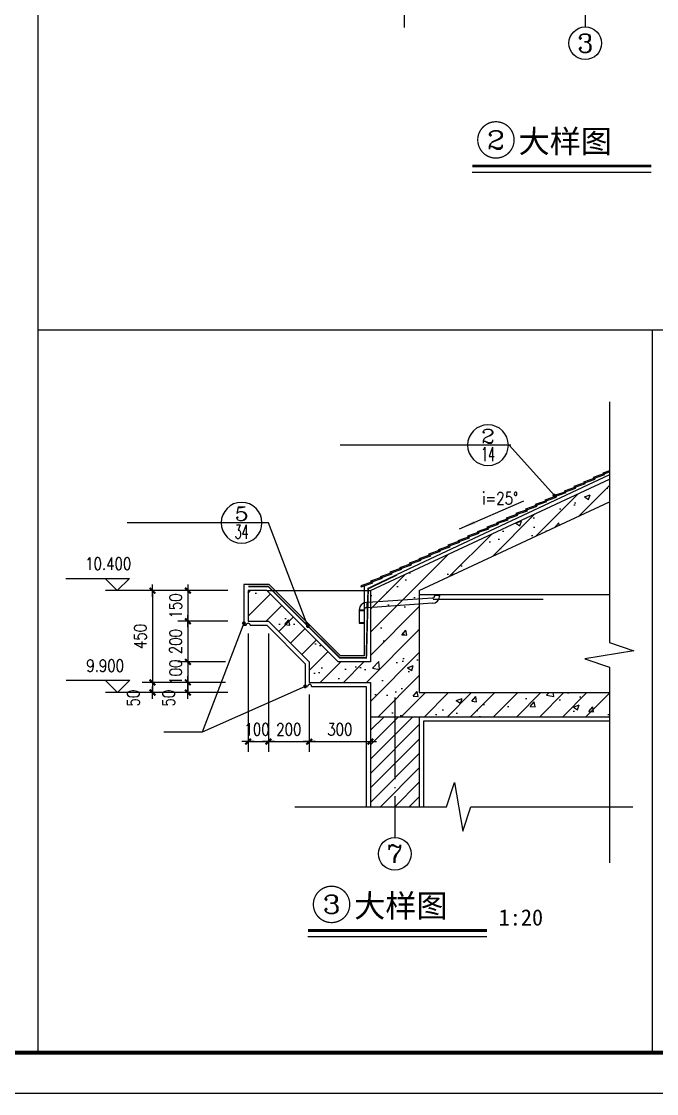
# Model space of a CAD drawing. Extents: x 12400 to 217743, y 90685 to 209848.
# Drawn here: x 119720 to 122834, y 179801 to 185059 of the extents above; entities that cross this region are included whole.
import ezdxf
from ezdxf.enums import TextEntityAlignment as Align

# ---------------------------------------------------------------- set-up
doc = ezdxf.new("R2010")
doc.units = 0
doc.header["$LTSCALE"] = 200
doc.linetypes.add('DOTE', pattern=[2.42, 2, -0.2, 0.02, -0.2])
doc.layers.get('0').update_dxf_attribs({"linetype": 'CONTINUOUS'})
doc.layers.get('DEFPOINTS').update_dxf_attribs({"linetype": 'CONTINUOUS'})
for name, color, linetype in [('2', 2, 'CONTINUOUS'), ('8', 8, 'CONTINUOUS'), ('ASHADE', 7, 'CONTINUOUS'), ('AXIS', 3, 'CONTINUOUS'), ('AXIS_TEXT', 7, 'CONTINUOUS'), ('DOTE', 1, 'DOTE'), ('HATCH', 8, 'CONTINUOUS'), ('PUB_DIM', 3, 'CONTINUOUS'), ('PUB_TITLE', 143, 'CONTINUOUS'), ('TEXT', 7, 'CONTINUOUS'), ('WALL', 4, 'CONTINUOUS')]:
    doc.layers.add(name, color=color, linetype=linetype)
doc.styles.add('2', font='SIMHEI.TTF')
doc.styles.add('COMP', font='complex', dxfattribs={"bigfont": 'hztxt'})
doc.styles.add('COMPLEX', font='COMPLEX')
doc.styles.add('DIM_FONT', font='SIMPLEX', dxfattribs={"width": 0.8})
doc.dimstyles.new('DIMN150', dxfattribs={"dimscale": 1.5, "dimtxt": 300, "dimasz": 1, "dimexe": 250, "dimexo": 0, "dimgap": 150, "dimtad": 1, "dimdec": 0, "dimzin": 0, "dimdsep": 46, "dimtxsty": 'DIM_FONT', "dimblk": '_DIMX', "dimblk1": '_DIMX', "dimblk2": '_DIMX', "dimsah": 1, "dimcen": 0, "dimclrt": 7, "dimadec": 0, "dimazin": 0, "dimtfac": 1, "dimtdec": 0, "dimtix": 1, "dimtmove": 2, "dimatfit": 3, "dimldrblk": '_DIMX', "dimfxl": 0, "dimtolj": 1, "dimtzin": 0, "dimarcsym": 0})
doc.dimstyles.new('DIMN20', dxfattribs={"dimscale": 0.2, "dimtxt": 300, "dimasz": 1, "dimexe": 250, "dimexo": 300, "dimgap": 150, "dimtad": 1, "dimdec": 0, "dimzin": 0, "dimdsep": 46, "dimtxsty": 'DIM_FONT', "dimblk": '_DIMX', "dimblk1": '_DIMX', "dimblk2": '_DIMX', "dimcen": 2.5, "dimclrt": 7, "dimadec": 0, "dimazin": 0, "dimtfac": 1, "dimtdec": 0, "dimtix": 1, "dimtmove": 2, "dimatfit": 3, "dimldrblk": '_DIMX', "dimfxl": 0, "dimtolj": 1, "dimtzin": 0, "dimarcsym": 0})

# ---------------------------------------------------------------- blocks, each defined once
blk = doc.blocks.new('_DIMX')
blk.add_line((-150, 0), (150, 0))
at = {"const_width": 50}
blk.add_lwpolyline([(-70, -70), (70, 70)], dxfattribs=at)
blk = doc.blocks.new('*D2023')
at = {"layer": 'DEFPOINTS', "color": 0}
for p in [(120731.2, 182267.5), (120535.8, 182117.5), (120731.2, 182117.5)]:
    blk.add_point(p, dxfattribs=at)
at = {"layer": 'PUB_DIM', "color": 0, "lineweight": -2}
for p, q in [((120731.2, 182267.5), (120485.8, 182267.5)), ((120535.8, 182267.7), (120535.8, 182267.9)), ((120535.8, 182267.5), (120535.8, 182117.5)), ((120731.2, 182117.5), (120485.8, 182117.5)), ((120535.8, 182117.3), (120535.8, 182117.1))]:
    blk.add_line(p, q, dxfattribs=at)
at = {"layer": 'PUB_DIM', "color": 0, "lineweight": -2, "xscale": 0.2, "yscale": 0.2, "zscale": 0.2}
for p, rotation in [((120535.8, 182267.5), 270), ((120535.8, 182117.5), 90)]:
    blk.add_blockref('_DIMX', p, dxfattribs=dict(at, rotation=rotation))
at = {"layer": 'PUB_DIM', "color": 7, "insert": (120475.8, 182192.5), "char_height": 60, "attachment_point": 5, "rotation": 90, "style": 'DIM_FONT'}
blk.add_mtext('\\A1;150', dxfattribs=at)
blk = doc.blocks.new('*D2024')
at = {"layer": 'DEFPOINTS', "color": 0}
for p in [(120731.2, 182117.5), (120535.8, 181917.5), (120719.7, 181917.5)]:
    blk.add_point(p, dxfattribs=at)
at = {"layer": 'PUB_DIM', "color": 0, "lineweight": -2}
for p, q in [((120731.2, 182117.5), (120485.8, 182117.5)), ((120535.8, 182117.3), (120535.8, 181917.7)), ((120719.7, 181917.5), (120485.8, 181917.5))]:
    blk.add_line(p, q, dxfattribs=at)
at = {"layer": 'PUB_DIM', "color": 0, "lineweight": -2, "xscale": 0.2, "yscale": 0.2, "zscale": 0.2}
for p, rotation in [((120535.8, 182117.5), 90), ((120535.8, 181917.5), 270)]:
    blk.add_blockref('_DIMX', p, dxfattribs=dict(at, rotation=rotation))
at = {"layer": 'PUB_DIM', "color": 7, "insert": (120475.8, 182017.5), "char_height": 60, "attachment_point": 5, "rotation": 90, "style": 'DIM_FONT'}
blk.add_mtext('\\A1;200', dxfattribs=at)
blk = doc.blocks.new('*D2025')
at = {"layer": 'DEFPOINTS', "color": 0}
for p in [(120719.7, 181917.5), (120535.8, 181817.5), (120719.7, 181817.5)]:
    blk.add_point(p, dxfattribs=at)
at = {"layer": 'PUB_DIM', "color": 0, "lineweight": -2}
for p, q in [((120719.7, 181917.5), (120485.8, 181917.5)), ((120535.8, 181917.7), (120535.8, 181917.9)), ((120535.8, 181917.5), (120535.8, 181817.5)), ((120719.7, 181817.5), (120485.8, 181817.5)), ((120535.8, 181817.3), (120535.8, 181817.1))]:
    blk.add_line(p, q, dxfattribs=at)
at = {"layer": 'PUB_DIM', "color": 0, "lineweight": -2, "xscale": 0.2, "yscale": 0.2, "zscale": 0.2}
for p, rotation in [((120535.8, 181917.5), 270), ((120535.8, 181817.5), 90)]:
    blk.add_blockref('_DIMX', p, dxfattribs=dict(at, rotation=rotation))
at = {"layer": 'PUB_DIM', "color": 7, "insert": (120475.8, 181867.5), "char_height": 60, "attachment_point": 5, "rotation": 90, "style": 'DIM_FONT'}
blk.add_mtext('\\A1;100', dxfattribs=at)
blk = doc.blocks.new('*D2026')
at = {"layer": 'DEFPOINTS', "color": 0}
for p in [(120719.7, 181817.5), (120535.8, 181767.5), (120722.6, 181767.5)]:
    blk.add_point(p, dxfattribs=at)
at = {"layer": 'PUB_DIM', "color": 0, "lineweight": -2}
for p, q in [((120719.7, 181817.5), (120485.8, 181817.5)), ((120535.8, 181817.7), (120535.8, 181817.9)), ((120535.8, 181817.5), (120535.8, 181767.5)), ((120722.6, 181767.5), (120485.8, 181767.5)), ((120535.8, 181767.3), (120535.8, 181767.1))]:
    blk.add_line(p, q, dxfattribs=at)
at = {"layer": 'PUB_DIM', "color": 0, "lineweight": -2, "xscale": 0.2, "yscale": 0.2, "zscale": 0.2}
for p, rotation in [((120535.8, 181817.5), 270), ((120535.8, 181767.5), 90)]:
    blk.add_blockref('_DIMX', p, dxfattribs=dict(at, rotation=rotation))
at = {"layer": 'PUB_DIM', "color": 7, "insert": (120441.6, 181740.3), "char_height": 60, "attachment_point": 5, "rotation": 90, "style": 'DIM_FONT'}
blk.add_mtext('\\A1;50', dxfattribs=at)
blk = doc.blocks.new('*D2027')
at = {"layer": 'DEFPOINTS', "color": 0}
for p in [(120830.7, 182117.5), (120930.8, 182117.5), (120930.8, 181526.7)]:
    blk.add_point(p, dxfattribs=at)
at = {"layer": 'PUB_DIM', "color": 0, "lineweight": -2}
for p, q in [((120830.7, 182057.5), (120830.7, 181476.7)), ((120930.8, 182057.5), (120930.8, 181476.7)), ((120830.9, 181526.7), (120930.6, 181526.7))]:
    blk.add_line(p, q, dxfattribs=at)
at = {"layer": 'PUB_DIM', "color": 0, "lineweight": -2, "xscale": 0.2, "yscale": 0.2, "zscale": 0.2, "rotation": 180}
blk.add_blockref('_DIMX', (120830.7, 181526.7), dxfattribs=at)
at = {"layer": 'PUB_DIM', "color": 0, "lineweight": -2, "xscale": 0.2, "yscale": 0.2, "zscale": 0.2}
blk.add_blockref('_DIMX', (120930.8, 181526.7), dxfattribs=at)
at = {"layer": 'PUB_DIM', "color": 7, "insert": (120874.8, 181586.7), "char_height": 60, "attachment_point": 5, "style": 'DIM_FONT'}
blk.add_mtext('\\A1;100', dxfattribs=at)
blk = doc.blocks.new('*D2028')
at = {"layer": 'DEFPOINTS', "color": 0}
for p in [(120930.8, 182117.5), (121130.8, 181817.5), (121130.8, 181526.7)]:
    blk.add_point(p, dxfattribs=at)
at = {"layer": 'PUB_DIM', "color": 0, "lineweight": -2}
for p, q in [((120930.8, 182057.5), (120930.8, 181476.7)), ((121130.8, 181757.5), (121130.8, 181476.7)), ((120931, 181526.7), (121130.6, 181526.7))]:
    blk.add_line(p, q, dxfattribs=at)
at = {"layer": 'PUB_DIM', "color": 0, "lineweight": -2, "xscale": 0.2, "yscale": 0.2, "zscale": 0.2, "rotation": 180}
blk.add_blockref('_DIMX', (120930.8, 181526.7), dxfattribs=at)
at = {"layer": 'PUB_DIM', "color": 0, "lineweight": -2, "xscale": 0.2, "yscale": 0.2, "zscale": 0.2}
blk.add_blockref('_DIMX', (121130.8, 181526.7), dxfattribs=at)
at = {"layer": 'PUB_DIM', "color": 7, "insert": (121030.8, 181586.7), "char_height": 60, "attachment_point": 5, "style": 'DIM_FONT'}
blk.add_mtext('\\A1;200', dxfattribs=at)
blk = doc.blocks.new('*D2029')
at = {"layer": 'DEFPOINTS', "color": 0}
for p in [(121130.8, 181817.5), (121430.8, 181817.5), (121430.8, 181526.7)]:
    blk.add_point(p, dxfattribs=at)
at = {"layer": 'PUB_DIM', "color": 0, "lineweight": -2}
for p, q in [((121130.8, 181757.5), (121130.8, 181476.7)), ((121430.8, 181757.5), (121430.8, 181476.7)), ((121131, 181526.7), (121430.6, 181526.7))]:
    blk.add_line(p, q, dxfattribs=at)
at = {"layer": 'PUB_DIM', "color": 0, "lineweight": -2, "xscale": 0.2, "yscale": 0.2, "zscale": 0.2, "rotation": 180}
blk.add_blockref('_DIMX', (121130.8, 181526.7), dxfattribs=at)
at = {"layer": 'PUB_DIM', "color": 0, "lineweight": -2, "xscale": 0.2, "yscale": 0.2, "zscale": 0.2}
blk.add_blockref('_DIMX', (121430.8, 181526.7), dxfattribs=at)
at = {"layer": 'PUB_DIM', "color": 7, "insert": (121280.8, 181586.7), "char_height": 60, "attachment_point": 5, "style": 'DIM_FONT'}
blk.add_mtext('\\A1;300', dxfattribs=at)
blk = doc.blocks.new('*D2030')
at = {"layer": 'DEFPOINTS', "color": 0}
for p in [(120714.1, 182267.5), (120362, 181817.5), (120714.1, 181817.5)]:
    blk.add_point(p, dxfattribs=at)
at = {"layer": 'PUB_DIM', "color": 0, "lineweight": -2}
for p, q in [((120714.1, 182267.5), (120312, 182267.5)), ((120362, 182267.3), (120362, 181817.7)), ((120714.1, 181817.5), (120312, 181817.5))]:
    blk.add_line(p, q, dxfattribs=at)
at = {"layer": 'PUB_DIM', "color": 0, "lineweight": -2, "xscale": 0.2, "yscale": 0.2, "zscale": 0.2}
for p, rotation in [((120362, 182267.5), 90), ((120362, 181817.5), 270)]:
    blk.add_blockref('_DIMX', p, dxfattribs=dict(at, rotation=rotation))
at = {"layer": 'PUB_DIM', "color": 7, "insert": (120302, 182042.5), "char_height": 60, "attachment_point": 5, "rotation": 90, "style": 'DIM_FONT'}
blk.add_mtext('\\A1;450', dxfattribs=at)
blk = doc.blocks.new('*D2031')
at = {"layer": 'DEFPOINTS', "color": 0}
for p in [(120545.9, 181817.5), (120362, 181767.5), (120548.8, 181767.5)]:
    blk.add_point(p, dxfattribs=at)
at = {"layer": 'PUB_DIM', "color": 0, "lineweight": -2}
for p, q in [((120545.9, 181817.5), (120312, 181817.5)), ((120362, 181817.7), (120362, 181817.9)), ((120362, 181817.5), (120362, 181767.5)), ((120548.8, 181767.5), (120312, 181767.5)), ((120362, 181767.3), (120362, 181767.1))]:
    blk.add_line(p, q, dxfattribs=at)
at = {"layer": 'PUB_DIM', "color": 0, "lineweight": -2, "xscale": 0.2, "yscale": 0.2, "zscale": 0.2}
for p, rotation in [((120362, 181817.5), 270), ((120362, 181767.5), 90)]:
    blk.add_blockref('_DIMX', p, dxfattribs=dict(at, rotation=rotation))
at = {"layer": 'PUB_DIM', "color": 7, "insert": (120267.8, 181740.3), "char_height": 60, "attachment_point": 5, "rotation": 90, "style": 'DIM_FONT'}
blk.add_mtext('\\A1;50', dxfattribs=at)
blk = doc.blocks.new('_INDEX1')
at = {"const_width": 0.035}
blk.add_lwpolyline([(-0.5, 0, 1), (0.5, 0, 1)], format="xyb", close=True, dxfattribs=at)
at = {"style": 'COMP', "width": 2.333333}
blk.add_attdef('1', text='', height=0.5, dxfattribs=at).set_placement((-0.25, -0.25), (0.25, -0.25), align=Align.FIT)
blk = doc.blocks.new('_INDEX')
blk.add_line((-0.5, 0), (0.5, 0))
blk.add_circle((0, 0), 0.5)
at = {"style": 'COMP'}
for tag, width, p, p2 in [('1', 2.333333, (-0.17, 0.05), (0.17, 0.05)), ('-', 1.166667, (-0.17, -0.39), (0.17, -0.39))]:
    blk.add_attdef(tag, text='', height=0.34, dxfattribs=dict(at, width=width)).set_placement(p, p2, align=Align.FIT)
blk = doc.blocks.new('_ARROW')
blk.add_solid([(0, 0), (-1, 0.1), (-1, -0.1)])
blk = doc.blocks.new('_AXISO')
blk.add_circle((0, 0), 0.5)
at = {"layer": 'AXIS_TEXT', "style": 'COMPLEX', "width": 1.041667}
blk.add_attdef('A', text='', height=0.56, dxfattribs=at).set_placement((-0.25, -0.28), (0.25, -0.28), align=Align.FIT)

msp = doc.modelspace()

# ---------------------------------------------------------------- hatches: boundary and pattern name
at = {"layer": 'HATCH'}
h = msp.add_hatch(dxfattribs=at)
h.set_pattern_fill('AN31C', color=256, scale=400, style=0)
h.set_pattern_definition([(45, (-63053.145, 182219.06), (-56.568542, 56.568542), []), (50, (-63053.15, 182219.06), (286.90407, -25.10085), [30, -330]), (355, (-63053.15, 182219.06), (-55.50053, 300.87685), [24, -264]), (100.4514, (-63029.24, 182216.97), (231.40375, 275.7758), [25.49608, -280.45684]), (46.1842, (-63053.15, 182299.06), (426.8964, -66.2076), [45, -495]), (96.6356, (-63017.57, 182293.54), (373.8651, 389.64715), [38.2441, -420.6852]), (351.1842, (-63053.15, 182299.06), (373.8648, 389.6474), [36, -396]), (21, (-63013.15, 182279.06), (238.76282, -161.04756), [30, -330]), (326, (-63013.15, 182279.06), (97.32613, 290.06), [24, -264]), (71.4514, (-62993.25, 182265.64), (336.08905, 129.0122), [25.49608, -280.45684]), (37.5, (-63053.15, 182219.06), (4.86394, 133.15754), [0, -260.8, 0, -268, 0, -265]), (7.5, (-63053.15, 182219.06), (105.22781, 157.76468), [0, -152.8, 0, -254.8, 0, -101]), (327.5, (-63142.35, 182219.06), (213.528974, -9.02195), [0, -100, 0, -312, 0, -414]), (317.5, (-63182.35, 182219.06), (233.27447, 40.042), [0, -130, 0, -207.2, 0, -294])])
h.paths.add_polyline_path([(121670.665, 182268.883), (122603.007, 182703.607), (122603.007, 182814.07), (121430.665, 182267.502), (121430.665, 181917.502), (121272.181, 181917.502), (120922.181, 182267.502), (120830.665, 182267.502), (120830.665, 182117.502), (120930.759, 182117.502), (121130.759, 181917.502), (121130.759, 181817.502), (121430.665, 181817.502), (121430.665, 181647.502), (122603.007, 181647.502), (122603.007, 181767.502), (121670.665, 181767.502)])
h = msp.add_hatch(dxfattribs=at)
h.set_pattern_fill('ANSI31', color=256, scale=400, style=0)
h.set_pattern_definition([(45, (-63053.145, 182219.06), (-35.355339, 35.355339), [])])
h.paths.add_polyline_path([(121670.665, 181647.502), (121430.665, 181647.502), (121430.665, 181207.016), (121670.665, 181207.016)])

# ---------------------------------------------------------------- linework, layer by layer
for p, q in [((119799.889, 191480.554), (119799.889, 180000.554)), ((119799.889, 183546.192), (126804.726, 183546.192)), ((122813.238, 183546.192), (122813.238, 180000.554)), ((121735.126, 182230.655), (121417.512, 182208.628)), ((121745.126, 182247.502), (121745.126, 182240.655)), ((121770.126, 182247.502), (121745.126, 182247.502)), ((121770.126, 182247.502), (121770.126, 182240.655)), ((121375.665, 182173.628), (121375.665, 182107.112)), ((121375.665, 182173.628), (121400.665, 182173.628)), ((121400.665, 182173.628), (121400.665, 182107.112)), ((121417.512, 182183.628), (121410.665, 182183.628)), ((121417.512, 182208.628), (121417.512, 182183.628)), ((121735.126, 182205.655), (121417.512, 182183.628)), ((121375.665, 182111.165), (121400.665, 182111.165))]:
    msp.add_line(p, q)
at = {"color": 8}
msp.add_lwpolyline([(122603.007, 182855.509), (122569.962, 182844.055), (122569.962, 182844.055), (122571.6, 182839.331), (122603.007, 182850.217)], dxfattribs=at)
for points in [[(122475.123, 182799.831), (122476.76, 182795.106), (122532.76, 182814.517), (122531.122, 182819.241), (122475.123, 182799.831)], [(122522.542, 182821.943), (122524.18, 182817.219), (122580.179, 182836.629), (122578.542, 182841.353), (122522.542, 182821.943)], [(122332.863, 182733.494), (122334.501, 182728.77), (122390.5, 182748.18), (122388.863, 182752.904), (122332.863, 182733.494)], [(122380.283, 182755.606), (122381.921, 182750.882), (122437.92, 182770.292), (122436.283, 182775.016), (122380.283, 182755.606)], [(122427.703, 182777.718), (122429.34, 182772.994), (122485.34, 182792.404), (122483.702, 182797.129), (122427.703, 182777.718)], [(122238.024, 182689.27), (122239.661, 182684.545), (122295.661, 182703.956), (122294.023, 182708.68), (122238.024, 182689.27)], [(122285.443, 182711.382), (122287.081, 182706.657), (122343.08, 182726.068), (122341.443, 182730.792), (122285.443, 182711.382)], [(122095.764, 182622.933), (122097.402, 182618.209), (122153.401, 182637.619), (122151.764, 182642.343), (122095.764, 182622.933)], [(122143.184, 182645.045), (122144.822, 182640.321), (122200.821, 182659.731), (122199.184, 182664.455), (122143.184, 182645.045)], [(122190.604, 182667.157), (122192.241, 182662.433), (122248.241, 182681.843), (122246.603, 182686.568), (122190.604, 182667.157)], [(122000.925, 182578.709), (122002.562, 182573.984), (122058.562, 182593.394), (122056.924, 182598.119), (122000.925, 182578.709)], [(122048.345, 182600.821), (122049.982, 182596.096), (122105.982, 182615.507), (122104.344, 182620.231), (122048.345, 182600.821)], [(121906.085, 182534.484), (121907.723, 182529.76), (121963.722, 182549.17), (121962.085, 182553.894), (121906.085, 182534.484)], [(121953.505, 182556.596), (121955.143, 182551.872), (122011.142, 182571.282), (122009.505, 182576.007), (121953.505, 182556.596)], [(121763.826, 182468.147), (121765.463, 182463.423), (121821.463, 182482.833), (121819.825, 182487.558), (121763.826, 182468.147)], [(121811.246, 182490.26), (121812.883, 182485.535), (121868.883, 182504.946), (121867.245, 182509.67), (121811.246, 182490.26)], [(121858.665, 182512.372), (121860.303, 182507.648), (121916.302, 182527.058), (121914.665, 182531.782), (121858.665, 182512.372)], [(121668.986, 182423.923), (121670.624, 182419.199), (121726.623, 182438.609), (121724.986, 182443.333), (121668.986, 182423.923)], [(121716.406, 182446.035), (121718.044, 182441.311), (121774.043, 182460.721), (121772.406, 182465.446), (121716.406, 182446.035)], [(121574.147, 182379.699), (121575.784, 182374.974), (121631.784, 182394.385), (121630.146, 182399.109), (121574.147, 182379.699)], [(121621.567, 182401.811), (121623.204, 182397.087), (121679.204, 182416.497), (121677.566, 182421.221), (121621.567, 182401.811)], [(121431.887, 182313.362), (121433.525, 182308.638), (121489.524, 182328.048), (121487.887, 182332.772), (121431.887, 182313.362)], [(121479.307, 182335.474), (121480.945, 182330.75), (121536.944, 182350.16), (121535.307, 182354.884), (121479.307, 182335.474)], [(121526.727, 182357.586), (121528.365, 182352.862), (121584.364, 182372.272), (121582.726, 182376.997), (121526.727, 182357.586)], [(121384.468, 182291.25), (121386.105, 182286.526), (121442.105, 182305.936), (121440.467, 182310.66), (121384.468, 182291.25)]]:
    msp.add_lwpolyline(points, close=True, dxfattribs=at)
at = {"flags": 128}
for points in [[(121770.126, 182247.502), (121770.126, 182243.449), (121745.126, 182243.449), (121745.126, 182247.502)], [(121375.665, 182173.628), (121375.665, 182169.575), (121400.665, 182169.575), (121400.665, 182173.628)], [(121417.512, 182208.628), (121413.459, 182208.628), (121413.459, 182183.628), (121417.512, 182183.628)], [(121375.665, 182111.165), (121375.665, 182107.112), (121400.665, 182107.112), (121400.665, 182111.165)]]:
    msp.add_lwpolyline(points, dxfattribs=at)
for centre, radius, start, end in [((121735.126, 182240.655), 10, 270, 0), ((121735.126, 182240.655), 35, 270, 0), ((121410.665, 182173.628), 35, 90, 180), ((121410.665, 182173.628), 10, 90, 180)]:
    msp.add_arc(centre, radius, start, end)
at = {"layer": '2'}
for p, q in [((122603.007, 182836.166), (121561.621, 182347.11)), ((121690.665, 181627.502), (121690.665, 181207.016)), ((122603.007, 181627.502), (121690.665, 181627.502))]:
    msp.add_line(p, q, dxfattribs=at)
for points in [[(120810.665, 182297.502), (120810.665, 182097.502), (120821.367, 182097.502)], [(121400.665, 182291.572), (121400.665, 181947.502), (121284.607, 181947.502), (120934.607, 182297.502), (120810.665, 182297.502)], [(120841.367, 182097.502), (120922.475, 182097.502), (121110.759, 181909.218), (121110.759, 181797.502), (121122.597, 181797.502)], [(121142.597, 181797.502), (121410.759, 181797.502), (121410.665, 181207.02)]]:
    msp.add_lwpolyline(points, dxfattribs=at)
for centre in [(120831.367, 182097.502), (121132.597, 181797.502)]:
    msp.add_arc(centre, 10, 0, 180, dxfattribs=at)
at = {"layer": '8'}
for p, q in [((120922.181, 182267.502), (121430.665, 182267.502)), ((122603.007, 182247.502), (121670.665, 182247.502))]:
    msp.add_line(p, q, dxfattribs=at)
at = {"layer": 'ASHADE', "const_width": 8}
msp.add_lwpolyline([(121561.621, 182345.419), (121419.733, 182277.654), (121410.665, 181937.502), (121280.465, 181937.502), (120930.465, 182287.502), (120831.8, 182287.502)], dxfattribs=at)
at = {"layer": 'DOTE'}
for p, q in [((122484.459, 185719.489), (122484.459, 185032.586)), ((121550.665, 181743.301), (121550.665, 181056.397))]:
    msp.add_line(p, q, dxfattribs=at)
at = {"layer": 'PUB_DIM'}
for p, q in [((121597.021, 187715.943), (121597.021, 185029.422)), ((122603.007, 183193.037), (122603.007, 182012.447)), ((119937.334, 182327.502), (120249.334, 182327.502)), ((120129.334, 182327.502), (120189.334, 182267.502)), ((120189.334, 182267.502), (120249.334, 182327.502)), ((120731.218, 182267.502), (120131.816, 182267.502)), ((122603.007, 182012.447), (122723.007, 181972.447)), ((122723.007, 181972.447), (122483.007, 181932.447)), ((122483.007, 181932.447), (122603.007, 181892.447)), ((122603.007, 181892.447), (122603.007, 180931.784)), ((119938.261, 181827.502), (120250.261, 181827.502)), ((120130.261, 181827.502), (120190.261, 181767.502)), ((120190.261, 181767.502), (120250.261, 181827.502)), ((120731.218, 181767.502), (120131.816, 181767.502)), ((121803.762, 181207.016), (121843.762, 181327.016)), ((121843.762, 181327.016), (121883.762, 181087.016)), ((121059.911, 181207.016), (121803.762, 181207.016)), ((121883.762, 181087.016), (121923.762, 181207.016)), ((121923.762, 181207.016), (122717.238, 181207.016))]:
    msp.add_line(p, q, dxfattribs=at)
at = {"layer": 'PUB_DIM', "color": 3}
msp.add_line((121738.759, 182225.05), (122278.232, 182225.05), dxfattribs=at)
at = {"layer": 'PUB_DIM'}
msp.add_lwpolyline([(121868.401, 182571.071), (122183.477, 182707.621)], dxfattribs=at)
at = {"layer": 'PUB_TITLE'}
msp.add_lwpolyline([(132384.746, 179800.554), (115564.746, 179800.554), (115564.746, 191680.554), (132384.746, 191680.554)], close=True, dxfattribs=at)
at = {"layer": 'PUB_TITLE', "const_width": 20}
msp.add_lwpolyline([(132184.746, 180000.554), (132184.746, 191480.554), (116064.746, 191480.554), (116064.746, 180000.554)], close=True, dxfattribs=at)
at = {"layer": 'PUB_TITLE', "const_width": 14}
for points in [[(121930.055, 184350.355), (122807.929, 184350.355)], [(121124.003, 180600.415), (122001.878, 180600.415)]]:
    msp.add_lwpolyline(points, dxfattribs=at)
at = {"layer": 'PUB_TITLE'}
for points in [[(121930.055, 184320.355), (122807.929, 184320.355)], [(121124.003, 180570.415), (122001.878, 180570.415)]]:
    msp.add_lwpolyline(points, dxfattribs=at)
at = {"layer": 'TEXT'}
for p, q in [((122119.878, 182981.03, 0), (121281.832, 182981.03, 0)), ((120930.653, 182600.358, 0), (120237.851, 182600.358, 0)), ((120606.401, 181573.262), (120417.047, 181573.262))]:
    msp.add_line(p, q, dxfattribs=at)
at = {"layer": 'WALL'}
for p, q in [((121430.665, 182267.502), (122603.007, 182814.07)), ((121670.665, 182268.883), (122603.007, 182703.607)), ((121430.665, 182267.502), (121430.665, 181917.502)), ((121670.665, 182268.883), (121670.665, 181767.502)), ((121670.665, 181767.502), (122603.007, 181767.502)), ((122603.007, 181647.502), (121430.665, 181647.502)), ((121670.665, 181647.502), (121670.665, 181207.016))]:
    msp.add_line(p, q, dxfattribs=at)
msp.add_lwpolyline([(121430.759, 181917.502), (121272.181, 181917.502), (120922.181, 182267.502), (120830.665, 182267.502), (120830.665, 182117.502), (120930.759, 182117.502), (121130.759, 181917.502), (121130.759, 181817.502), (121430.759, 181817.502), (121430.665, 181207.016)], dxfattribs=at)

# ---------------------------------------------------------------- block references
at = {"layer": 'AXIS'}
ref = msp.add_blockref('_AXISO', (122484.459, 184952.586), dxfattribs=dict(at, xscale=160, yscale=160, zscale=160))
ref.add_attrib('A', '3', dxfattribs={"layer": 'AXIS_TEXT', "height": 89.6, "style": 'COMPLEX', "width": 1.339286}).set_placement((122444.459, 184907.786), (122524.459, 184907.786), align=Align.FIT)
ref = msp.add_blockref('_AXISO', (121550.665, 180976.397), dxfattribs=dict(at, xscale=160, yscale=160, zscale=160))
ref.add_attrib('A', '7', dxfattribs={"layer": 'AXIS_TEXT', "height": 89.6, "style": 'COMPLEX', "width": 1.339286}).set_placement((121510.665, 180931.597), (121590.665, 180931.597), align=Align.FIT)
at = {"layer": 'PUB_DIM', "xscale": 80, "yscale": 80, "zscale": 80, "rotation": 203.43134088}
msp.add_blockref('_ARROW', (121868.401, 182571.071), dxfattribs=at)
at = {"layer": 'PUB_TITLE'}
ref = msp.add_blockref('_INDEX1', (122046.271, 184478.328), dxfattribs=dict(at, xscale=178.3018867924528, yscale=178.3018867924528, zscale=416.0377358490566))
ref.add_attrib('1', '2', dxfattribs={"layer": '0', "height": 89.151, "style": 'COMP', "width": 1.5}).set_placement((122001.696, 184433.753), (122090.847, 184433.753), align=Align.FIT)
ref = msp.add_blockref('_INDEX1', (121240.22, 180728.389), dxfattribs=dict(at, xscale=178.3018867924528, yscale=178.3018867924528, zscale=416.0377358490566))
ref.add_attrib('1', '3', dxfattribs={"layer": '0', "height": 89.151, "style": 'COMP', "width": 1.5}).set_placement((121195.645, 180683.814), (121284.796, 180683.814), align=Align.FIT)
at = {"layer": 'TEXT'}
ref = msp.add_blockref('_INDEX', (122007.253, 182981.03, 0), dxfattribs=dict(at, xscale=-200.0000000000001, yscale=200.0000000000001, zscale=200.0000000000001))
ref.add_attrib('1', '2', dxfattribs={"layer": '0', "height": 68, "style": 'COMP', "width": 1.5}).set_placement((121973.253, 182991.03, 0), (122041.253, 182991.03, 0), align=Align.FIT)
ref.add_attrib('-', '14', dxfattribs={"layer": '0', "height": 68, "style": 'COMP', "width": 0.677419}).set_placement((121973.253, 182903.03, 0), (122041.253, 182903.03, 0), align=Align.FIT)
ref = msp.add_blockref('_INDEX', (120799.041, 182600.358, 0), dxfattribs=dict(at, xscale=-200.0000000000001, yscale=200.0000000000001, zscale=200.0000000000001))
ref.add_attrib('1', '5', dxfattribs={"layer": '0', "height": 68, "style": 'COMP', "width": 1.5}).set_placement((120765.041, 182610.358, 0), (120833.041, 182610.358, 0), align=Align.FIT)
ref.add_attrib('-', '34', dxfattribs={"layer": '0', "height": 68, "style": 'COMP', "width": 0.6}).set_placement((120765.041, 182522.358, 0), (120833.041, 182522.358, 0), align=Align.FIT)

# ---------------------------------------------------------------- texts
at = {"layer": 'PUB_DIM', "style": 'DIM_FONT', "width": 0.8}
for s, p in [('i=25%%d', (122155.013, 182690.694)), ('10.400', (120258.306, 182369.502)), ('9.900', (120222.661, 181869.502))]:
    msp.add_text(s, height=60, dxfattribs=at).set_placement(p, align=Align.RIGHT)
at = {"layer": 'PUB_TITLE', "style": '2'}
for s, height, p in [('大样图', 112, (122157.163, 184415.556)), ('大样图', 112, (121351.111, 180665.617)), ('1:20', 80, (122059.834, 180624.54))]:
    msp.add_text(s, height=height, dxfattribs=at).set_placement(p)

# ---------------------------------------------------------------- dimensions: what is measured, and where the dimension line sits
at = {"layer": 'PUB_DIM'}
for base, p1, p2, picture, middle in [((120362.045, 181817.502), (120714.059, 182267.502), (120714.059, 181817.502), '*D2030', (120302.045, 182042.502)), ((120535.848, 182117.502), (120731.218, 182267.502), (120731.218, 182117.502), '*D2023', (120475.848, 182192.502)), ((120535.848, 181917.502), (120731.218, 182117.502), (120719.711, 181917.502), '*D2024', (120475.848, 182017.502)), ((120535.848, 181817.502), (120719.711, 181917.502), (120719.711, 181817.502), '*D2025', (120475.848, 181867.502))]:
    dim = msp.add_linear_dim(base=base, p1=p1, p2=p2, angle=90, dimstyle='DIMN20', override={"dimexo": 0, "dimblk1": '_DIMX', "dimblk2": '_DIMX', "dimsah": 1}, dxfattribs=at)
    dim.commit()
    dim.dimension.update_dxf_attribs({"geometry": picture, "text_midpoint": middle})
dim = msp.add_linear_dim(base=(120930.759, 181526.68), p1=(120830.665, 182117.502), p2=(120930.759, 182117.502), dimstyle='DIMN20', dxfattribs=at)
dim.commit()
dim.dimension.update_dxf_attribs({"geometry": '*D2027', "text_midpoint": (120874.826, 181586.68), "dimtype": 160})
for base, p1, p2, picture, middle in [((121130.759, 181526.68), (120930.759, 182117.502), (121130.759, 181817.502), '*D2028', (121030.759, 181586.68)), ((121430.759, 181526.68), (121130.759, 181817.502), (121430.759, 181817.502), '*D2029', (121280.759, 181586.68))]:
    dim = msp.add_linear_dim(base=base, p1=p1, p2=p2, dimstyle='DIMN20', dxfattribs=at)
    dim.commit()
    dim.dimension.update_dxf_attribs({"geometry": picture, "text_midpoint": middle})
for base, p1, p2, picture, middle in [((120362.045, 181767.502), (120545.908, 181817.502), (120548.799, 181767.502), '*D2031', (120267.788, 181740.328)), ((120535.848, 181767.502), (120719.711, 181817.502), (120722.602, 181767.502), '*D2026', (120441.591, 181740.328))]:
    dim = msp.add_linear_dim(base=base, p1=p1, p2=p2, angle=90, dimstyle='DIMN20', override={"dimexo": 0, "dimblk1": '_DIMX', "dimblk2": '_DIMX', "dimsah": 1}, dxfattribs=at)
    dim.commit()
    dim.dimension.update_dxf_attribs({"geometry": picture, "text_midpoint": middle, "dimtype": 160})

# ---------------------------------------------------------------- leaders
at = {"layer": 'TEXT'}
for points in [[(122332.863, 182733.494), (122111.957, 182981.03)], [(121124.352, 182093.614), (120930.653, 182600.358)], [(120810.665, 182107.642, 20.59), (120606.401, 181573.262, 20.59)], [(121110.759, 181797.502, 20.59), (120606.401, 181573.262, 20.59)]]:
    msp.add_leader(points, dimstyle='DIMN150', override={"dimasz": 50, "dimldrblk": 'DOTSMALL'}, dxfattribs=at)

doc.saveas('drawing.dxf')
